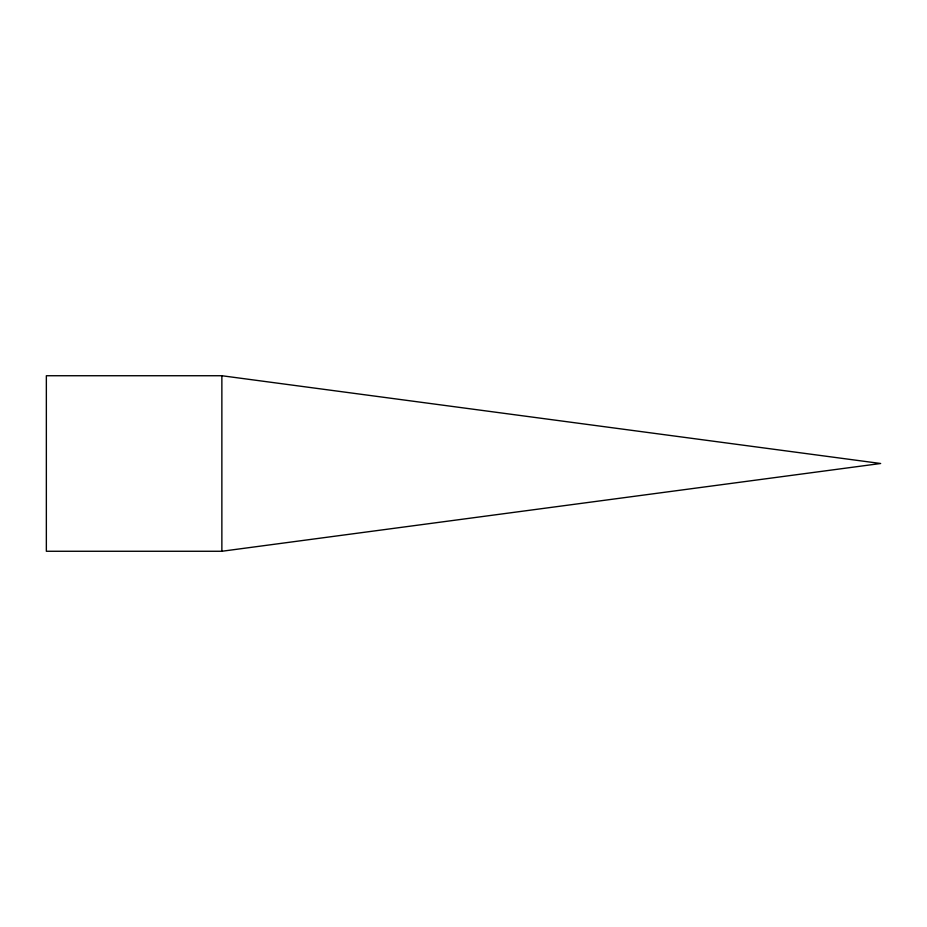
<?xml version="1.0" encoding="UTF-8"?>
<svg xmlns="http://www.w3.org/2000/svg" width="927" height="927" viewBox="0 0 927 927"><rect width="100%" height="100%" fill="white"/><g stroke="black" fill="none" stroke-linecap="round" stroke-linejoin="round"><path stroke-width="1.39" d="M221.866 551.264L880.65 463.5L221.866 375.736L46.35 375.736L46.35 551.264L221.866 551.264L221.866 375.736"/></g></svg>
